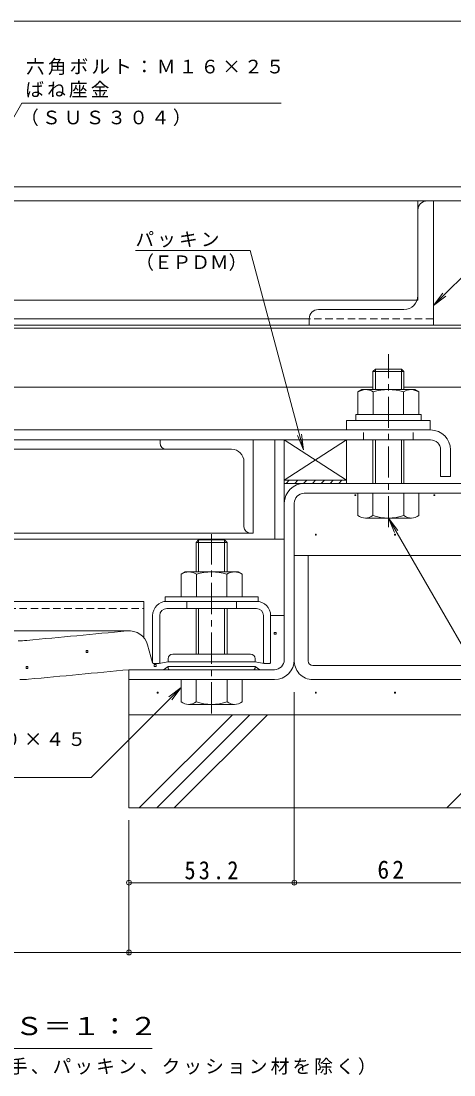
# Model space of a CAD drawing. Units: millimetres on the paper, enlarged 10 times, with parts at other scales. Extents: x -2635 to 2730, y -1962 to 1900.
# Drawn here: x -1373 to -676, y -1697 to 0 of the extents above; entities that cross this region are included whole.
import ezdxf
from ezdxf.enums import TextEntityAlignment as Align

# ---------------------------------------------------------------- set-up
doc = ezdxf.new("R2010")
doc.units = ezdxf.units.MM
doc.header["$LTSCALE"] = 10
doc.header["$PDMODE"] = 32
doc.header["$PDSIZE"] = 8
doc.linetypes.add('CHAIN1', pattern=[8, 5, -1, 1, -1])
doc.linetypes.add('DASHED1', pattern=[1.8, 1.2, -0.6])
for name, color, linetype, lineweight in [('5-6', 7, 'Continuous', 9), ('D-1', 2, 'Continuous', 9), ('D-2', 3, 'Continuous', 9), ('D-4', 4, 'Continuous', 9), ('D-5', 7, 'Continuous', 9), ('D-6', 6, 'Continuous', 9), ('D-7', 5, 'Continuous', 5), ('D-8', 5, 'Continuous', 5), ('D-9', 134, 'Continuous', 5), ('D-A', 3, 'Continuous', 9), ('D-B', 2, 'Continuous', 9), ('D-C', 5, 'Continuous', 5), ('D-E', 3, 'Continuous', 9), ('D-F', 7, 'Continuous', 9)]:
    doc.layers.add(name, color=color, linetype=linetype, lineweight=lineweight)
doc.styles.add('ＭＳ ゴシック', font='')
doc.styles.get('ＭＳ ゴシック').set_extended_font_data('MS Gothic')

msp = doc.modelspace()

# ---------------------------------------------------------------- linework, layer by layer
at = {"layer": '5-6', "color": 6}
for p, q in [((-1199.2, -1060.72), (-1199.2, -1267.22)), ((-1182.81, -1267.22), (-1032.81, -1117.22)), ((-1154.53, -1267.22), (-1004.53, -1117.22)), ((-1126.24, -1267.22), (-976.24, -1117.22)), ((-687.84, -1267.22), (-537.84, -1117.22)), ((200.8, -1267.22), (-1199.2, -1267.22))]:
    msp.add_line(p, q, dxfattribs=at)
msp.add_lwpolyline([(50.8, -517.22), (50.8, -1117.22), (-1199.2, -1117.22)], dxfattribs=at)
at = {"layer": '5-6'}
for points in [[(-835.58, -764.43), (-835.58, -762.93), (-834.08, -762.93), (-834.08, -764.43)], [(-708.3, -764.43), (-708.3, -762.93), (-706.8, -762.93), (-706.8, -764.43)], [(-899.22, -828.07), (-899.22, -826.56), (-897.72, -826.56), (-897.72, -828.07)], [(-771.94, -828.07), (-771.94, -826.56), (-770.44, -826.56), (-770.44, -828.07)], [(-1153.78, -1082.62), (-1153.78, -1081.12), (-1152.28, -1081.12), (-1152.28, -1082.62)], [(-899.22, -1082.62), (-899.22, -1081.12), (-897.72, -1081.12), (-897.72, -1082.62)], [(-771.94, -1082.62), (-771.94, -1081.12), (-770.44, -1081.12), (-770.44, -1082.62)]]:
    msp.add_lwpolyline(points, close=True, dxfattribs=at)
at = {"layer": 'D-1'}
for p, q in [((-655.2, -744.72), (-917.2, -744.72)), ((-806.7, -760.72), (-917.2, -760.72)), ((-756.7, -760.72), (-655.2, -760.72)), ((-949.2, -1028.72), (-949.2, -776.72)), ((-933.2, -776.72), (-933.2, -1028.72)), ((-1199.2, -1044.72), (-1199.2, -1060.72)), ((-965.2, -1044.72), (-1199.2, -1044.72)), ((-965.2, -1060.72), (-1199.2, -1060.72))]:
    msp.add_line(p, q, dxfattribs=at)
for centre, radius, start, end in [((-917.2, -776.72), 32, 90, 180), ((-917.2, -776.72), 16, 90, 180), ((-965.2, -1028.72), 16, 270, 0), ((-965.2, -1028.72), 32, 270, 0)]:
    msp.add_arc(centre, radius, start, end, dxfattribs=at)
at = {"layer": 'D-2'}
for p, q in [((-659.2, -267.22), (-2257.37, -267.22)), ((-2257.37, -289.72), (-659.2, -289.72))]:
    msp.add_line(p, q, dxfattribs=at)
at = {"layer": 'D-4'}
for p, q in [((-971.2, -957.37), (-949.2, -957.37)), ((-971.2, -1033.47), (-971.2, -957.72)), ((-949.2, -1028.72), (-949.2, -957.37)), ((-1199.26, -982.08), (-2257.37, -982.08)), ((-1161.2, -1033.47), (-1169.15, -1004.94)), ((-1159.95, -1034.72), (-1161.2, -1033.47)), ((-1150.95, -1034.72), (-1159.95, -1034.72)), ((-1136.2, -1032.22), (-1150.95, -1034.72)), ((-996.2, -1032.22), (-1136.2, -1032.22)), ((-1199.2, -1044.72), (-1143.68, -1044.72)), ((-1136.2, -1039.72), (-1143.68, -1044.72)), ((-1136.2, -1039.72), (-996.2, -1039.72)), ((-996.2, -1039.72), (-988.72, -1044.72)), ((-965.2, -1044.72), (-988.72, -1044.72))]:
    msp.add_line(p, q, dxfattribs=at)
at = {"layer": 'D-4', "color": 134, "lineweight": 5}
for p, q in [((-1136.2, -1027.22), (-1136.2, -1032.22)), ((-1136.2, -1032.22), (-996.2, -1032.22)), ((-1003.7, -1019.72), (-1128.7, -1019.72)), ((-996.2, -1027.22), (-996.2, -1032.22)), ((-1136.2, -1039.72), (-996.2, -1039.72)), ((-1136.2, -1042.22), (-1136.2, -1039.72)), ((-998.7, -1044.72), (-1133.7, -1044.72)), ((-996.2, -1042.22), (-996.2, -1039.72))]:
    msp.add_line(p, q, dxfattribs=at)
at = {"layer": 'D-4', "color": 2}
for points in [[(-965.46, -987.62), (-965.46, -984.62), (-962.46, -984.62), (-962.46, -987.62)], [(-1268.18, -1016.97), (-1268.18, -1013.97), (-1265.18, -1013.97), (-1265.18, -1016.97)], [(-1364.77, -1042.85), (-1364.77, -1039.85), (-1361.77, -1039.85), (-1361.77, -1042.85)], [(-1158.65, -1039.38), (-1158.65, -1036.38), (-1155.65, -1036.38), (-1155.65, -1039.38)]]:
    msp.add_lwpolyline(points, close=True, dxfattribs=at)
at = {"layer": 'D-4'}
msp.add_lwpolyline([(-996.2, -1032.22), (-981.45, -1034.72), (-972.45, -1034.72), (-971.2, -1033.47)], dxfattribs=at)
for centre, radius, start, end in [((-3699.2, 24404.24), 25508.96, 275.2529, 275.61726), ((-1199.26, -1013.33), 31.25, 15.57156, 95.61726), ((-1377.54, -848.22), 150, 270, 275.2529), ((-965.2, -1028.72), 16, 270, 0), ((-3699.2, 24404.24), 25571.46, 275.24643, 275.6105), ((-1374.67, -910.72), 150, 270, 275.24643)]:
    msp.add_arc(centre, radius, start, end, dxfattribs=at)
at = {"layer": 'D-4', "color": 134, "lineweight": 5}
for centre, radius, start, end in [((-1128.7, -1027.22), 7.5, 90, 180), ((-1003.7, -1027.22), 7.5, 0, 90), ((-1133.7, -1042.22), 2.5, 180, 270), ((-998.7, -1042.22), 2.5, 270, 0)]:
    msp.add_arc(centre, radius, start, end, dxfattribs=at)
at = {"layer": 'D-5'}
for p, q in [((-1644.57, -605.5), (-1371.47, -132.47)), ((-954.48, -132.47), (-1371.47, -132.47)), ((-440.02, -189.18), (-709.2, -458.37)), ((-1188.85, -369.72), (-1004.29, -369.72)), ((-1004.29, -369.72), (-918.34, -690.49)), ((-709.2, -458.37), (-693.99, -438.54)), ((-709.2, -458.37), (-689.37, -443.15)), ((-918.34, -690.49), (-927.91, -667.4)), ((-918.34, -690.49), (-921.6, -665.71)), ((-781.7, -800.72), (-766.48, -820.56)), ((-781.7, -800.72), (-772.13, -823.82)), ((-437.08, -1397.63), (-781.7, -800.72)), ((-1259.96, -1218.11), (-1115.2, -1073.35)), ((-1115.2, -1073.35), (-1135.03, -1088.57)), ((-1115.2, -1073.35), (-1130.42, -1093.18)), ((-1694.3, -1218.11), (-1259.96, -1218.11)), ((-1161.7, -1654.55), (-1736.7, -1654.55))]:
    msp.add_line(p, q, dxfattribs=at)
at = {"layer": 'D-6'}
for p, q in [((-639.2, -489.72), (-1628.2, -489.72)), ((-639.2, -494.72), (-1657.95, -494.72)), ((-1396.95, -589.72), (-806.7, -589.72)), ((-756.7, -589.72), (-639.2, -589.72)), ((-849.2, -674.72), (-949.2, -739.72)), ((-949.2, -674.72), (-949.2, -739.72)), ((-849.2, -739.72), (-949.2, -739.72))]:
    msp.add_line(p, q, dxfattribs=at)
at = {"layer": 'D-6', "color": 134, "lineweight": 5}
for p, q in [((-964.2, -674.72), (-964.2, -834.72)), ((-949.2, -674.72), (-964.2, -674.72)), ((-964.2, -834.72), (-2223.4, -834.72))]:
    msp.add_line(p, q, dxfattribs=at)
msp.add_lwpolyline([(-949.2, -674.72), (-949.2, -834.72), (-964.2, -834.72)], dxfattribs=at)
at = {"layer": 'D-6'}
msp.add_lwpolyline([(-849.2, -739.72), (-849.2, -674.72), (-949.2, -674.72)], close=True, dxfattribs=at)
at = {"layer": 'D-7', "linetype": 'CHAIN1'}
for p, q in [((-781.7, -815.11), (-781.7, -536.46)), ((-1066.2, -1115.11), (-1066.2, -826.46))]:
    msp.add_line(p, q, dxfattribs=at)
at = {"layer": 'D-7'}
for p, q in [((-802.64, -560.72), (-806.7, -564.78)), ((-756.7, -564.78), (-806.7, -564.78)), ((-806.7, -593.72), (-806.7, -564.78)), ((-760.76, -560.72), (-802.64, -560.72)), ((-802.64, -593.72), (-802.64, -560.72)), ((-760.76, -560.72), (-756.7, -564.78)), ((-760.76, -593.72), (-760.76, -560.72)), ((-756.7, -564.78), (-756.7, -593.72)), ((-806.7, -744.72), (-806.7, -674.72)), ((-802.64, -744.72), (-802.64, -674.72)), ((-760.76, -744.72), (-760.76, -674.72)), ((-756.7, -674.72), (-756.7, -744.72)), ((-830.7, -796.25), (-830.7, -760.72)), ((-732.7, -760.72), (-830.7, -760.72)), ((-806.7, -796.25), (-806.7, -760.72)), ((-756.7, -760.72), (-756.7, -796.25)), ((-732.7, -796.25), (-732.7, -760.72)), ((-744.7, -800.72), (-818.7, -800.72)), ((-1041.2, -839.78), (-1091.2, -839.78)), ((-1091.2, -887.22), (-1091.2, -839.78)), ((-1087.14, -887.22), (-1087.14, -835.72)), ((-1045.26, -835.72), (-1041.2, -839.78)), ((-1045.26, -887.22), (-1045.26, -835.72)), ((-1041.2, -839.78), (-1041.2, -887.22)), ((-1091.2, -1019.72), (-1091.2, -946.22)), ((-1087.14, -1019.72), (-1087.14, -946.22)), ((-1045.26, -1019.72), (-1045.26, -946.22)), ((-1041.2, -946.22), (-1041.2, -1019.72)), ((-1115.2, -1096.25), (-1115.2, -1060.72)), ((-1017.2, -1060.72), (-1115.2, -1060.72)), ((-1091.2, -1096.25), (-1091.2, -1060.72)), ((-1041.2, -1060.72), (-1041.2, -1096.25)), ((-1017.2, -1096.25), (-1017.2, -1060.72)), ((-1029.2, -1100.72), (-1103.2, -1100.72))]:
    msp.add_line(p, q, dxfattribs=at)
at = {"layer": 'D-7', "color": 2, "lineweight": 9}
for p, q in [((-830.78, -597.52), (-824.2, -593.72)), ((-739.2, -593.72), (-824.2, -593.72)), ((-830.78, -597.52), (-830.78, -633.72)), ((-806.24, -597.52), (-806.24, -633.72)), ((-757.16, -597.52), (-757.16, -633.72))]:
    msp.add_line(p, q, dxfattribs=at)
at = {"layer": 'D-7', "color": 134}
for p, q in [((-849.2, -643.72), (-849.2, -658.72)), ((-849.2, -643.72), (-714.2, -643.72)), ((-714.2, -643.72), (-714.2, -658.72)), ((-849.2, -658.72), (-714.2, -658.72)), ((-1141.2, -927.22), (-1141.2, -934.72)), ((-991.2, -927.22), (-1141.2, -927.22)), ((-991.2, -927.22), (-991.2, -934.72)), ((-991.2, -934.72), (-1141.2, -934.72))]:
    msp.add_line(p, q, dxfattribs=at)
at = {"layer": 'D-7', "color": 6, "lineweight": 9}
for p, q in [((-834.2, -633.72), (-834.2, -643.72)), ((-834.2, -643.72), (-729.2, -643.72))]:
    msp.add_line(p, q, dxfattribs=at)
at = {"layer": 'D-7', "color": 2, "lineweight": 9}
msp.add_lwpolyline([(-739.2, -593.72), (-732.63, -597.52), (-732.63, -633.72), (-830.78, -633.72)], dxfattribs=at)
at = {"layer": 'D-7', "color": 6, "lineweight": 9}
msp.add_lwpolyline([(-834.2, -633.72), (-729.2, -633.72), (-729.2, -643.72)], dxfattribs=at)
at = {"layer": 'D-7'}
msp.add_lwpolyline([(-1045.26, -835.72), (-1087.14, -835.72), (-1091.2, -839.78)], dxfattribs=at)
at = {"layer": 'D-7', "color": 2, "lineweight": 9}
for centre, radius, start, end in [((-816.29, -622.6), 28.97, 94.38438, 120), ((-819.27, -617.92), 24.21, 57.42749, 88.18784), ((-781.7, -674.93), 81.2, 72.41188, 107.5881), ((-744.13, -617.92), 24.21, 91.81215, 122.57249), ((-747.11, -622.6), 28.97, 59.99998, 85.6156)]:
    msp.add_arc(centre, radius, start, end, dxfattribs=at)
at = {"layer": 'D-7'}
for centre, radius, start, end in [((-818.7, -782.39), 18.33, 229.1022, 310.89809), ((-781.7, -728.65), 72.08, 249.70546, 290.29454), ((-744.7, -782.39), 18.33, 229.10191, 310.8978), ((-1103.2, -1082.39), 18.33, 229.1022, 310.89809), ((-1066.2, -1028.65), 72.08, 249.70546, 290.29454), ((-1029.2, -1082.39), 18.33, 229.10191, 310.8978)]:
    msp.add_arc(centre, radius, start, end, dxfattribs=at)
at = {"layer": 'D-8'}
for p, q in [((-2257.37, -289.72), (-709.2, -289.72)), ((-709.2, -289.72), (-709.2, -479.72)), ((-909.2, -479.72), (-1628.2, -479.72))]:
    msp.add_line(p, q, dxfattribs=at)
at = {"layer": 'D-8', "linetype": 'DASHED1'}
msp.add_line((-709.2, -479.72), (-909.2, -479.72), dxfattribs=at)
at = {"layer": 'D-9'}
for p, q in [((-734.2, -304.72), (-734.2, -442.22)), ((-719.2, -289.72), (-709.2, -289.72)), ((-709.2, -489.72), (-709.2, -289.72)), ((-756.7, -464.72), (-894.2, -464.72)), ((-909.2, -479.72), (-909.2, -489.72)), ((-909.2, -489.72), (-709.2, -489.72))]:
    msp.add_line(p, q, dxfattribs=at)
for centre, radius, start, end in [((-719.2, -304.72), 15, 90, 180), ((-756.7, -442.22), 22.5, 270, 0), ((-894.2, -479.72), 15, 90, 180)]:
    msp.add_arc(centre, radius, start, end, dxfattribs=at)
at = {"layer": 'D-A'}
for p, q in [((-713.7, -658.72), (-2252.12, -658.72)), ((-713.7, -674.72), (-2268.12, -674.72)), ((-697.7, -690.72), (-697.7, -733.72)), ((-681.7, -690.72), (-681.7, -733.72)), ((-697.7, -733.72), (-681.7, -733.72))]:
    msp.add_line(p, q, dxfattribs=at)
at = {"layer": 'D-A', "linetype": 'DASHED1'}
for p, q in [((-821.7, -674.72), (-821.7, -658.72)), ((-741.7, -674.72), (-741.7, -658.72))]:
    msp.add_line(p, q, dxfattribs=at)
at = {"layer": 'D-A'}
for radius in [32, 16]:
    msp.add_arc((-713.7, -690.72), radius, 0, 90, dxfattribs=at)
at = {"layer": 'D-B', "color": 4}
for p, q in [((-2257.37, -289.72), (-734.2, -289.72)), ((-734.2, -289.72), (-734.2, -449.72)), ((-734.2, -449.72), (-2257.37, -449.72))]:
    msp.add_line(p, q, dxfattribs=at)
at = {"layer": 'D-B', "color": 6}
for p, q in [((-1149.2, -679.72), (-1149.2, -674.72)), ((-999.2, -674.72), (-999.2, -824.72)), ((-1034.2, -689.72), (-2222.92, -689.72)), ((-1014.2, -709.72), (-1014.2, -814.72)), ((-999.2, -824.73), (-2257.37, -824.73))]:
    msp.add_line(p, q, dxfattribs=at)
at = {"layer": 'D-B'}
for p, q in [((-1108.7, -887.22), (-1023.7, -887.22)), ((-1090.74, -891.02), (-1090.74, -927.22)), ((-1041.66, -891.02), (-1041.66, -927.22)), ((-1017.13, -891.02), (-1023.7, -887.22)), ((-1017.13, -891.02), (-1017.13, -927.22))]:
    msp.add_line(p, q, dxfattribs=at)
at = {"layer": 'D-B', "color": 7}
for p, q in [((-2257.37, -934.72), (-1175.26, -934.72)), ((-1175.26, -993.31), (-1175.26, -934.72)), ((-1138.2, -934.72), (-994.2, -934.72)), ((-994.2, -946.22), (-1138.2, -946.22)), ((-1161.2, -1033.47), (-1161.2, -957.72)), ((-1149.7, -1033.47), (-1149.7, -957.72)), ((-982.7, -1033.47), (-982.7, -957.72)), ((-971.2, -1033.47), (-971.2, -957.72)), ((-1159.95, -1034.72), (-1161.2, -1033.47)), ((-1150.95, -1034.72), (-1159.95, -1034.72)), ((-1150.95, -1034.72), (-1149.7, -1033.47)), ((-981.45, -1034.72), (-982.7, -1033.47)), ((-972.45, -1034.72), (-981.45, -1034.72)), ((-972.45, -1034.72), (-971.2, -1033.47))]:
    msp.add_line(p, q, dxfattribs=at)
at = {"layer": 'D-B', "color": 7, "linetype": 'DASHED1'}
for p, q in [((-2257.37, -946.22), (-1175.26, -946.22)), ((-1106.2, -946.22), (-1106.2, -934.72)), ((-1026.2, -946.22), (-1026.2, -934.72))]:
    msp.add_line(p, q, dxfattribs=at)
at = {"layer": 'D-B'}
msp.add_lwpolyline([(-1108.7, -887.22), (-1115.28, -891.02), (-1115.28, -927.22), (-1017.13, -927.22)], dxfattribs=at)
at = {"layer": 'D-B', "color": 6}
for centre, radius, start, end in [((-1139.2, -679.72), 10, 180, 270), ((-1034.2, -709.72), 20, 0, 90), ((-1004.2, -814.72), 10, 180, 270)]:
    msp.add_arc(centre, radius, start, end, dxfattribs=at)
at = {"layer": 'D-B'}
for centre, radius, start, end in [((-1100.79, -916.1), 28.97, 94.3844, 120.00002), ((-1103.77, -911.42), 24.21, 57.42751, 88.18785), ((-1066.2, -968.43), 81.2, 72.4119, 107.58812), ((-1028.63, -911.42), 24.21, 91.81216, 122.57251), ((-1031.61, -916.1), 28.97, 60, 85.61562)]:
    msp.add_arc(centre, radius, start, end, dxfattribs=at)
at = {"layer": 'D-B', "color": 7}
for centre, radius, start, end in [((-1138.2, -957.72), 23, 90, 180), ((-1138.2, -957.72), 11.5, 90, 180), ((-994.2, -957.72), 23, 0, 90), ((-994.2, -957.72), 11.5, 0, 90)]:
    msp.add_arc(centre, radius, start, end, dxfattribs=at)
at = {"layer": 'D-C', "color": 7, "lineweight": 9}
for p, q in [((-946.35, -744.72), (-941.35, -739.72)), ((-932.21, -744.72), (-927.21, -739.72)), ((-918.07, -744.72), (-913.07, -739.72)), ((-903.92, -744.72), (-898.92, -739.72)), ((-889.78, -744.72), (-884.78, -739.72)), ((-875.64, -744.72), (-870.64, -739.72)), ((-861.5, -744.72), (-856.5, -739.72))]:
    msp.add_line(p, q, dxfattribs=at)
msp.add_lwpolyline([(-849.2, -739.72), (-849.2, -744.72), (-949.2, -744.72), (-949.2, -739.72)], close=True, dxfattribs=at)
at = {"layer": 'D-E'}
for p, q in [((-933.2, -860.72), (-933.2, -1028.72)), ((-933.2, -860.72), (-910.7, -860.72)), ((-910.7, -1030.72), (-910.7, -860.72)), ((-903.2, -1038.22), (-233.2, -1038.22)), ((-233.2, -1060.72), (-903.2, -1060.72))]:
    msp.add_line(p, q, dxfattribs=at)
msp.add_lwpolyline([(-910.7, -860.72), (-433.2, -860.72), (-433.2, -1038.22)], dxfattribs=at)
for radius, start in [(30, 176.17647), (7.5, 180.00027)]:
    msp.add_arc((-903.2, -1030.72), radius, start, 270, dxfattribs=at)
at = {"layer": 'D-F'}
for p, q in [((-594.2, -0.29), (-2257.37, -0.29)), ((-933.13, -1390.74), (-933.13, -1080.72)), ((-1199.2, -1503.07), (-1199.2, -1287.22)), ((-1199.21, -1387.74), (-933.13, -1387.74)), ((-933.13, -1387.74), (-623.2, -1387.74)), ((-1199.21, -1500.07), (-2257.37, -1500.07)), ((-1199.2, -1500.07), (50.8, -1500.07))]:
    msp.add_line(p, q, dxfattribs=at)
for p in [(-1199.2, -1387.74), (-933.13, -1387.74), (-1199.2, -1500.07)]:
    msp.add_point(p, dxfattribs=at)

# ---------------------------------------------------------------- texts
at = {"layer": 'D-5', "style": 'ＭＳ ゴシック'}
msp.add_text('（ＥＰＤＭ）', height=21.99, dxfattribs=at).set_placement((-1188.85, -406.28), align=Align.BOTTOM_LEFT)
at = {"layer": 'D-5', "color": 2, "style": 'ＭＳ ゴシック', "width": 1.15}
msp.add_text('A-A断面詳細図\u3000Ｓ＝１：２', height=29.33, dxfattribs=at).set_placement((-1727.95, -1642.05), align=Align.BOTTOM_LEFT)
at = {"layer": 'D-5', "char_height": 21.99, "attachment_point": 7, "style": 'ＭＳ ゴシック'}
for s, insert in [('\\T1.17;六角ボルト：Ｍ１６×２５', (-1364.94, -87.12)), ('\\T1.17;ばね座金', (-1365.99, -123.84)), ('\\T1.17;（ＳＵＳ３０４）', (-1374.25, -169.4)), ('\\T1.17;パッキン', (-1188.85, -364.89)), ('\\T1.17;六角ボルト：Ｍ１０×４５', (-1684.16, -1170.11)), ('\\T1.17;表面処理：下塗り＋焼付塗装（但し目地、把手、パッキン、クッション材を除く）', (-2094.2, -1697.3))]:
    msp.add_mtext(s, dxfattribs=dict(at, insert=insert))
at = {"layer": 'D-F', "color": 2, "char_height": 29.33, "attachment_point": 7, "style": 'ＭＳ ゴシック'}
for s, insert in [('\\T1.28;\\W0.9;53.2', (-1109.92, -1382.74)), ('\\T1.27;\\W0.95;62', (-799.42, -1381.74))]:
    msp.add_mtext(s, dxfattribs=dict(at, insert=insert))

doc.saveas('drawing.dxf')
